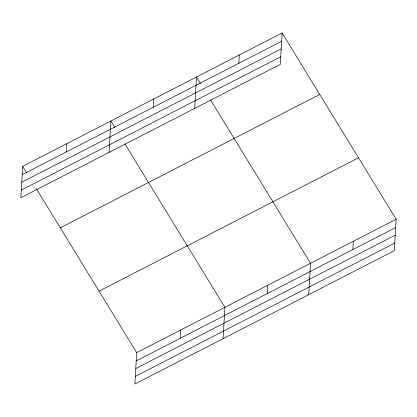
<?xml version="1.0" encoding="UTF-8"?>
<svg xmlns="http://www.w3.org/2000/svg" width="417" height="417" viewBox="0 0 417 417"><rect width="100%" height="100%" fill="white"/><g stroke="black" fill="none" stroke-linecap="round" stroke-linejoin="round"><path stroke-width="0.63" d="M22.659 166.347L20.85 197.731L280.318 64.364L282.127 32.979L22.659 166.347L26.693 172.93M66.293 151.976L66.767 143.672M109.066 152.387L110.88 121.003L114.91 127.586M36.435 188.849L136.682 352.636L134.873 384.021L394.341 250.653L396.15 219.269L282.127 32.979M153.211 107.299L153.691 98.996M180.316 338.265L180.796 329.962M194.692 108.373L196.501 76.989L200.535 83.577M238.837 63.285L239.311 54.987M223.095 338.677L224.904 307.293L124.991 144.053M267.234 293.589L267.714 285.285M308.716 294.663L310.524 263.283L210.611 100.044M352.86 249.575L353.34 241.276M22.179 174.645L281.647 41.283M21.741 182.265L281.209 48.898M21.288 190.11L280.756 56.748M60.288 227.823L319.756 94.456M99.058 291.16L358.521 157.793M136.682 352.636L396.15 219.269M136.208 360.94L395.67 227.573M135.765 368.555L395.233 235.188M135.317 376.405L394.779 243.038"/></g></svg>
